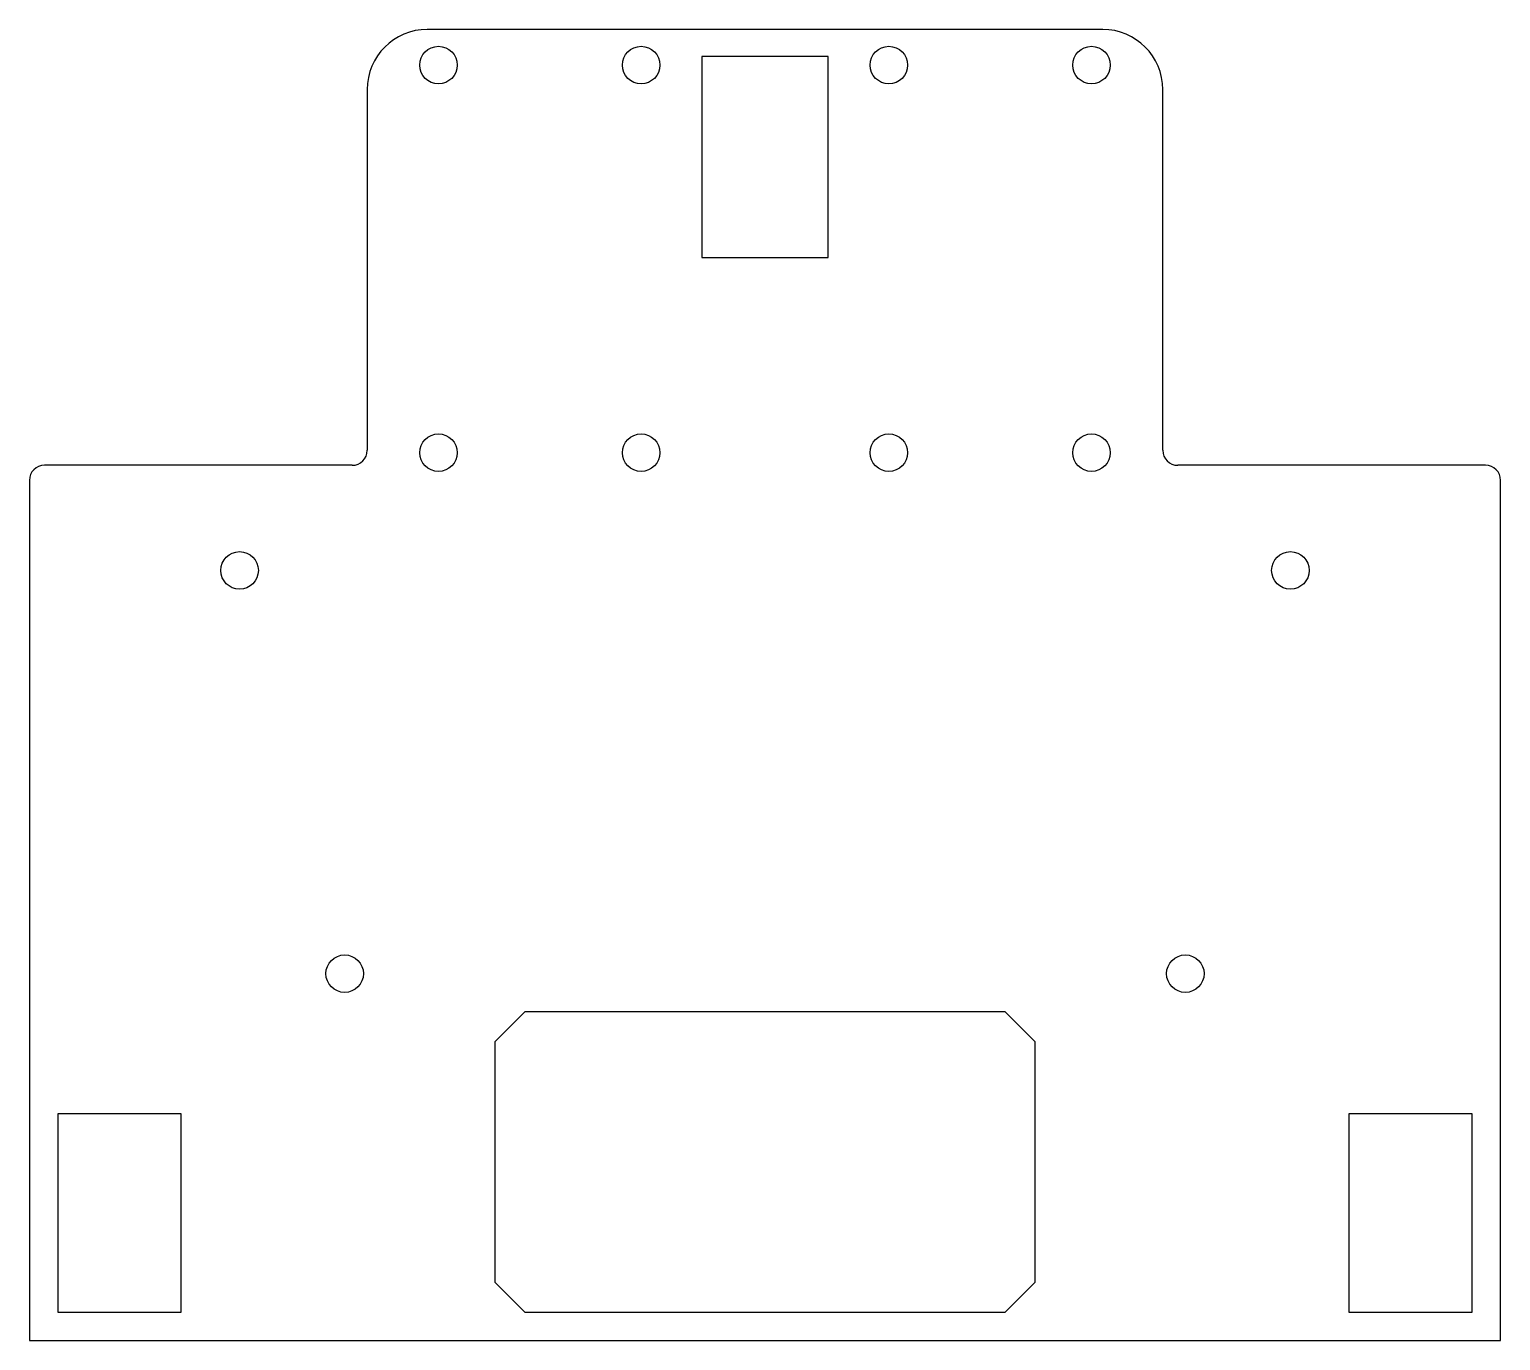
# Model space of a CAD drawing. Header units: millimetres. Extents: x 3.1 to 101.1, y 125.5 to 212.8.
import ezdxf

# ---------------------------------------------------------------- set-up
doc = ezdxf.new("R2010")
doc.units = ezdxf.units.MM

msp = doc.modelspace()

# ---------------------------------------------------------------- linework, layer by layer
at = {"color": 7, "linetype": 'Continuous', "lineweight": 25}
for p, q in [((74.574, 212.81), (29.574, 212.81)), ((56.274, 211.01), (47.874, 211.01)), ((47.874, 211.01), (47.874, 197.61)), ((56.274, 197.61), (56.274, 211.01)), ((25.574, 208.81), (25.574, 184.777)), ((78.574, 184.777), (78.574, 208.81)), ((47.874, 197.61), (56.274, 197.61)), ((24.574, 183.777), (4.074, 183.777)), ((100.074, 183.777), (79.574, 183.777)), ((3.074, 182.777), (3.074, 125.482)), ((101.074, 125.482), (101.074, 182.777)), ((36.074, 147.378), (34.074, 145.378)), ((68.074, 147.378), (36.074, 147.378)), ((70.074, 145.378), (68.074, 147.378)), ((34.074, 145.378), (34.074, 129.378)), ((70.074, 129.378), (70.074, 145.378)), ((13.174, 140.578), (4.974, 140.578)), ((4.974, 140.578), (4.974, 127.378)), ((13.174, 127.378), (13.174, 140.578)), ((99.174, 140.578), (90.974, 140.578)), ((90.974, 140.578), (90.974, 127.378)), ((99.174, 127.378), (99.174, 140.578)), ((34.074, 129.378), (36.074, 127.378)), ((68.074, 127.378), (70.074, 129.378)), ((4.974, 127.378), (13.174, 127.378)), ((36.074, 127.378), (68.074, 127.378)), ((90.974, 127.378), (99.174, 127.378)), ((3.074, 125.482), (101.074, 125.482))]:
    msp.add_line(p, q, dxfattribs=at)
for centre in [(30.324, 210.435), (43.824, 210.435), (60.324, 210.435), (73.824, 210.435), (30.324, 184.619), (43.824, 184.619), (60.324, 184.619), (73.824, 184.619), (17.074, 176.777), (87.074, 176.777), (24.074, 149.921), (80.074, 149.921)]:
    msp.add_circle(centre, 1.25, dxfattribs=at)
for centre, radius, start, end in [((29.574, 208.81), 4, 90, 180), ((74.574, 208.81), 4, 0, 90), ((24.574, 184.777), 1, 270, 0), ((79.574, 184.777), 1, 180, 270), ((4.074, 182.777), 1, 90, 180), ((100.074, 182.777), 1, 0, 90)]:
    msp.add_arc(centre, radius, start, end, dxfattribs=at)

doc.saveas('drawing.dxf')
